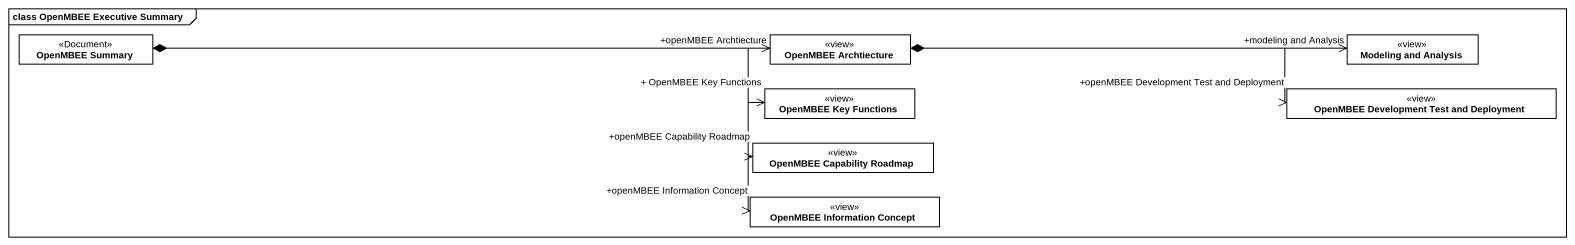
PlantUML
@startuml
mainframe class OpenMBEE Executive Summary
hide circle
hide empty members
class "OpenMBEE Summary" as OpenMBEE_Summary <<Document>>
class "OpenMBEE Archtiecture" as OpenMBEE_Archtiecture <<view>>
class "Modeling and Analysis" as Modeling_and_Analysis <<view>>
class "OpenMBEE Key Functions" as OpenMBEE_Key_Functions <<view>>
class "OpenMBEE Development Test and Deployment" as OpenMBEE_Development_Test <<view>>
class "OpenMBEE Capability Roadmap" as OpenMBEE_Capability_Roadmap <<view>>
class "OpenMBEE Information Concept" as OpenMBEE_Information_Concept <<view>>
OpenMBEE_Summary *-right-> "+openMBEE Archtiecture" OpenMBEE_Archtiecture
OpenMBEE_Summary *-right-> "+ OpenMBEE Key Functions" OpenMBEE_Key_Functions
OpenMBEE_Summary *-right-> "+openMBEE Capability Roadmap" OpenMBEE_Capability_Roadmap
OpenMBEE_Summary *-right-> "+openMBEE Information Concept" OpenMBEE_Information_Concept
OpenMBEE_Archtiecture *-right-> "+modeling and Analysis" Modeling_and_Analysis
OpenMBEE_Archtiecture *-right-> "+openMBEE Development Test and Deployment" OpenMBEE_Development_Test
@enduml
